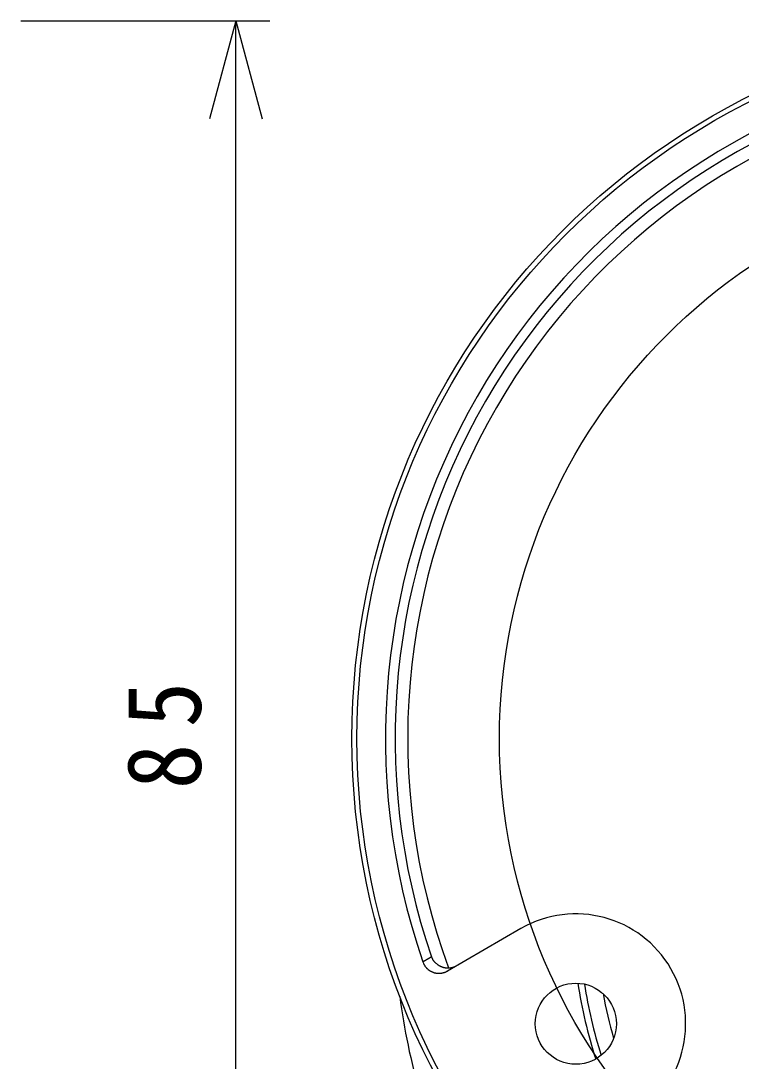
# Model space of a CAD drawing. Units: millimetres on the paper, scale 1:2. Extents: x -142 to 142, y -96 to 94.
# Drawn here: x 69.73 to 91.05, y -10.75 to 20.04 of the extents above; entities that cross this region are included whole.
import ezdxf

# ---------------------------------------------------------------- set-up
doc = ezdxf.new("R2010")
doc.units = ezdxf.units.MM
doc.layers.add('0-0_0', color=4, linetype='Continuous')
doc.styles.add('ＭＳ ゴシック', font='')
doc.styles.get('ＭＳ ゴシック').set_extended_font_data('MS Gothic')

msp = doc.modelspace()

# ---------------------------------------------------------------- linework, layer by layer
at = {"layer": '0-0_0'}
for p, q in [((69.732, 20.038), (77.097, 20.038)), ((76.097, 20.038), (75.32, 17.141)), ((76.097, -22.443), (76.097, 20.038)), ((76.097, 20.038), (76.873, 17.141)), ((84.533, -6.825), (82.356, -8.082))]:
    msp.add_line(p, q, dxfattribs=at)
for points in [[(81.832, -7.696), (81.83, -7.697), (81.828, -7.699), (81.826, -7.7), (81.824, -7.701), (81.822, -7.702), (81.82, -7.703), (81.819, -7.704), (81.817, -7.705), (81.815, -7.706), (81.814, -7.707), (81.812, -7.708), (81.811, -7.708), (81.81, -7.709), (81.808, -7.71), (81.807, -7.711), (81.806, -7.712), (81.804, -7.712), (81.803, -7.713), (81.801, -7.714), (81.8, -7.715), (81.799, -7.716), (81.797, -7.716), (81.796, -7.717), (81.795, -7.718), (81.793, -7.719), (81.792, -7.72), (81.791, -7.72), (81.789, -7.721), (81.788, -7.722), (81.787, -7.723), (81.786, -7.723), (81.784, -7.724), (81.783, -7.725), (81.782, -7.725), (81.781, -7.726), (81.78, -7.726), (81.779, -7.727), (81.778, -7.727), (81.778, -7.728)], [(81.885, -7.665), (81.885, -7.666), (81.884, -7.666), (81.883, -7.666), (81.882, -7.667), (81.882, -7.667), (81.881, -7.667), (81.881, -7.668), (81.881, -7.668), (81.88, -7.668), (81.88, -7.668), (81.879, -7.669), (81.879, -7.669), (81.879, -7.669), (81.878, -7.669), (81.877, -7.67), (81.877, -7.67), (81.876, -7.671), (81.875, -7.671), (81.873, -7.672), (81.872, -7.673), (81.87, -7.674), (81.868, -7.675), (81.866, -7.676), (81.864, -7.677), (81.862, -7.679), (81.86, -7.68), (81.858, -7.681), (81.856, -7.682), (81.854, -7.684), (81.851, -7.685), (81.849, -7.686), (81.847, -7.687), (81.845, -7.689), (81.843, -7.69), (81.841, -7.691), (81.838, -7.692), (81.836, -7.694), (81.834, -7.695), (81.832, -7.696)], [(81.885, -7.665), (81.885, -7.665), (81.886, -7.666), (81.886, -7.666), (81.886, -7.667), (81.887, -7.668), (81.887, -7.67), (81.888, -7.672), (81.89, -7.675), (81.891, -7.679), (81.893, -7.684), (81.895, -7.689), (81.898, -7.695), (81.901, -7.702), (81.904, -7.709), (81.908, -7.717), (81.912, -7.725), (81.916, -7.733), (81.92, -7.741), (81.925, -7.749), (81.93, -7.756), (81.935, -7.764), (81.941, -7.772), (81.947, -7.78), (81.954, -7.788), (81.961, -7.797), (81.969, -7.805), (81.978, -7.814), (81.987, -7.823), (81.997, -7.833), (82.008, -7.842), (82.019, -7.852), (82.03, -7.861), (82.041, -7.871), (82.052, -7.879), (82.062, -7.887), (82.072, -7.895), (82.081, -7.902), (82.09, -7.908), (82.099, -7.913)], [(81.636, -7.811), (81.635, -7.811), (81.634, -7.812), (81.633, -7.812)], [(81.633, -7.812), (81.64, -7.832), (81.646, -7.849), (81.653, -7.864), (81.659, -7.878), (81.666, -7.89), (81.672, -7.902), (81.679, -7.912), (81.686, -7.923), (81.693, -7.933), (81.701, -7.943), (81.709, -7.953), (81.717, -7.963), (81.726, -7.974), (81.734, -7.983), (81.743, -7.993), (81.751, -8.002), (81.759, -8.011), (81.767, -8.019), (81.775, -8.026), (81.782, -8.033), (81.789, -8.039), (81.796, -8.045), (81.803, -8.05), (81.811, -8.055), (81.818, -8.061), (81.827, -8.066), (81.836, -8.071), (81.846, -8.077), (81.856, -8.082), (81.867, -8.088), (81.878, -8.094), (81.889, -8.099), (81.901, -8.105), (81.912, -8.11), (81.923, -8.115), (81.933, -8.119), (81.943, -8.123), (81.952, -8.126), (81.961, -8.13)], [(81.694, -7.777), (81.692, -7.778), (81.69, -7.779), (81.688, -7.78), (81.686, -7.782), (81.683, -7.783), (81.681, -7.784), (81.679, -7.785), (81.677, -7.787), (81.675, -7.788), (81.673, -7.789), (81.67, -7.791), (81.668, -7.792), (81.666, -7.793), (81.664, -7.794), (81.662, -7.796), (81.66, -7.797), (81.658, -7.798), (81.655, -7.799), (81.653, -7.8), (81.652, -7.802), (81.65, -7.803), (81.648, -7.804), (81.646, -7.805), (81.645, -7.805), (81.644, -7.806), (81.643, -7.807), (81.642, -7.807), (81.641, -7.807), (81.641, -7.808), (81.64, -7.808), (81.64, -7.808), (81.639, -7.809), (81.639, -7.809), (81.639, -7.809), (81.638, -7.809), (81.637, -7.81), (81.637, -7.81), (81.636, -7.81), (81.636, -7.811)], [(81.745, -7.747), (81.744, -7.748), (81.743, -7.748), (81.742, -7.749), (81.741, -7.749), (81.74, -7.75), (81.739, -7.75), (81.738, -7.751), (81.737, -7.751), (81.736, -7.752), (81.735, -7.753), (81.734, -7.753), (81.733, -7.754), (81.732, -7.755), (81.73, -7.756), (81.729, -7.756), (81.728, -7.757), (81.726, -7.758), (81.725, -7.759), (81.724, -7.759), (81.722, -7.76), (81.721, -7.761), (81.72, -7.762), (81.718, -7.763), (81.717, -7.763), (81.716, -7.764), (81.714, -7.765), (81.713, -7.766), (81.711, -7.767), (81.71, -7.767), (81.709, -7.768), (81.707, -7.769), (81.706, -7.77), (81.704, -7.771), (81.703, -7.772), (81.701, -7.773), (81.699, -7.774), (81.698, -7.775), (81.696, -7.776), (81.694, -7.777)], [(81.778, -7.728), (81.777, -7.728), (81.776, -7.729), (81.775, -7.729), (81.774, -7.73), (81.773, -7.73), (81.773, -7.731), (81.772, -7.731), (81.771, -7.732), (81.77, -7.732), (81.769, -7.733), (81.768, -7.733), (81.767, -7.734), (81.767, -7.734), (81.766, -7.735), (81.765, -7.735), (81.764, -7.736), (81.763, -7.736), (81.762, -7.737), (81.762, -7.737), (81.761, -7.738), (81.76, -7.738), (81.759, -7.739), (81.758, -7.739), (81.757, -7.74), (81.756, -7.74), (81.756, -7.741), (81.755, -7.741), (81.754, -7.742), (81.753, -7.742), (81.752, -7.743), (81.751, -7.743), (81.751, -7.744), (81.75, -7.744), (81.749, -7.745), (81.748, -7.745), (81.747, -7.746), (81.746, -7.746), (81.746, -7.747), (81.745, -7.747)], [(82.099, -7.913), (82.107, -7.919), (82.115, -7.923), (82.123, -7.927), (82.131, -7.932), (82.14, -7.936), (82.149, -7.94), (82.159, -7.944), (82.17, -7.948), (82.18, -7.952), (82.191, -7.956), (82.203, -7.96), (82.214, -7.963), (82.224, -7.967), (82.234, -7.97), (82.244, -7.973), (82.253, -7.975), (82.261, -7.977), (82.269, -7.979), (82.276, -7.981), (82.283, -7.982), (82.29, -7.984), (82.297, -7.985), (82.303, -7.985), (82.31, -7.986), (82.316, -7.987), (82.323, -7.987), (82.329, -7.988), (82.336, -7.988), (82.342, -7.988), (82.348, -7.989), (82.354, -7.989), (82.359, -7.989), (82.364, -7.989), (82.368, -7.989), (82.372, -7.989), (82.375, -7.989), (82.379, -7.989), (82.381, -7.989), (82.384, -7.989)], [(82.384, -7.989), (82.387, -7.989), (82.39, -7.989), (82.394, -7.989)], [(82.394, -7.989), (82.404, -7.989), (82.413, -7.988), (82.421, -7.988), (82.428, -7.987), (82.435, -7.986), (82.442, -7.985), (82.449, -7.985), (82.455, -7.983), (82.462, -7.982), (82.47, -7.981), (82.477, -7.979), (82.486, -7.978), (82.494, -7.976), (82.503, -7.974), (82.511, -7.972), (82.52, -7.969), (82.529, -7.967), (82.538, -7.964), (82.547, -7.962), (82.556, -7.959), (82.565, -7.955), (82.575, -7.951), (82.585, -7.947), (82.596, -7.942), (82.608, -7.935), (82.622, -7.928), (82.636, -7.92)], [(81.961, -8.13), (81.969, -8.132), (81.978, -8.135), (81.986, -8.137), (81.995, -8.138), (82.004, -8.14), (82.014, -8.142), (82.024, -8.143), (82.035, -8.144), (82.045, -8.145), (82.057, -8.146), (82.068, -8.147), (82.079, -8.148), (82.089, -8.148), (82.099, -8.149), (82.109, -8.149), (82.118, -8.149), (82.126, -8.149), (82.133, -8.149), (82.141, -8.149), (82.148, -8.148), (82.155, -8.148), (82.162, -8.147), (82.17, -8.146), (82.177, -8.144), (82.186, -8.143), (82.195, -8.141), (82.204, -8.139), (82.214, -8.137), (82.223, -8.134), (82.233, -8.132), (82.243, -8.129), (82.253, -8.127), (82.262, -8.124), (82.271, -8.121), (82.28, -8.118), (82.289, -8.115), (82.298, -8.111), (82.308, -8.107), (82.319, -8.102)], [(82.319, -8.102), (82.33, -8.096), (82.342, -8.089), (82.356, -8.082)]]:
    msp.add_lwpolyline(points, dxfattribs=at)
for centre, radius in [((100.772, -1.202), 21.241), ((100.772, -1.202), 21.091), ((100.772, -1.202), 16.875), ((86.158, -9.64), 1.2)]:
    msp.add_circle(centre, radius, dxfattribs=at)
for centre, radius, start, end in [((100.772, -1.202), 20.248, 100.9459, 199.0541), ((100.772, -1.202), 19.962, 101.1092, 198.8908), ((100.772, -1.202), 19.591, 99.7312, 200.2688), ((86.158, -9.64), 3.25, 300, 120), ((100.772, -6.202), 14.725, 188.7476, 197.7254), ((100.772, -6.202), 14.54, 188.9585, 197.5131), ((100.772, -6.202), 20, 187.5636, 195.962), ((100.772, -6.202), 14.041, 190.4604, 196.0124)]:
    msp.add_arc(centre, radius, start, end, dxfattribs=at)

# ---------------------------------------------------------------- texts
at = {"layer": '0-0_0', "insert": (75.097, -2.702), "char_height": 2.199, "attachment_point": 7, "rotation": 90, "style": 'ＭＳ ゴシック'}
msp.add_mtext('\\T1.36;\\W0.9;85', dxfattribs=at)

doc.saveas('drawing.dxf')
